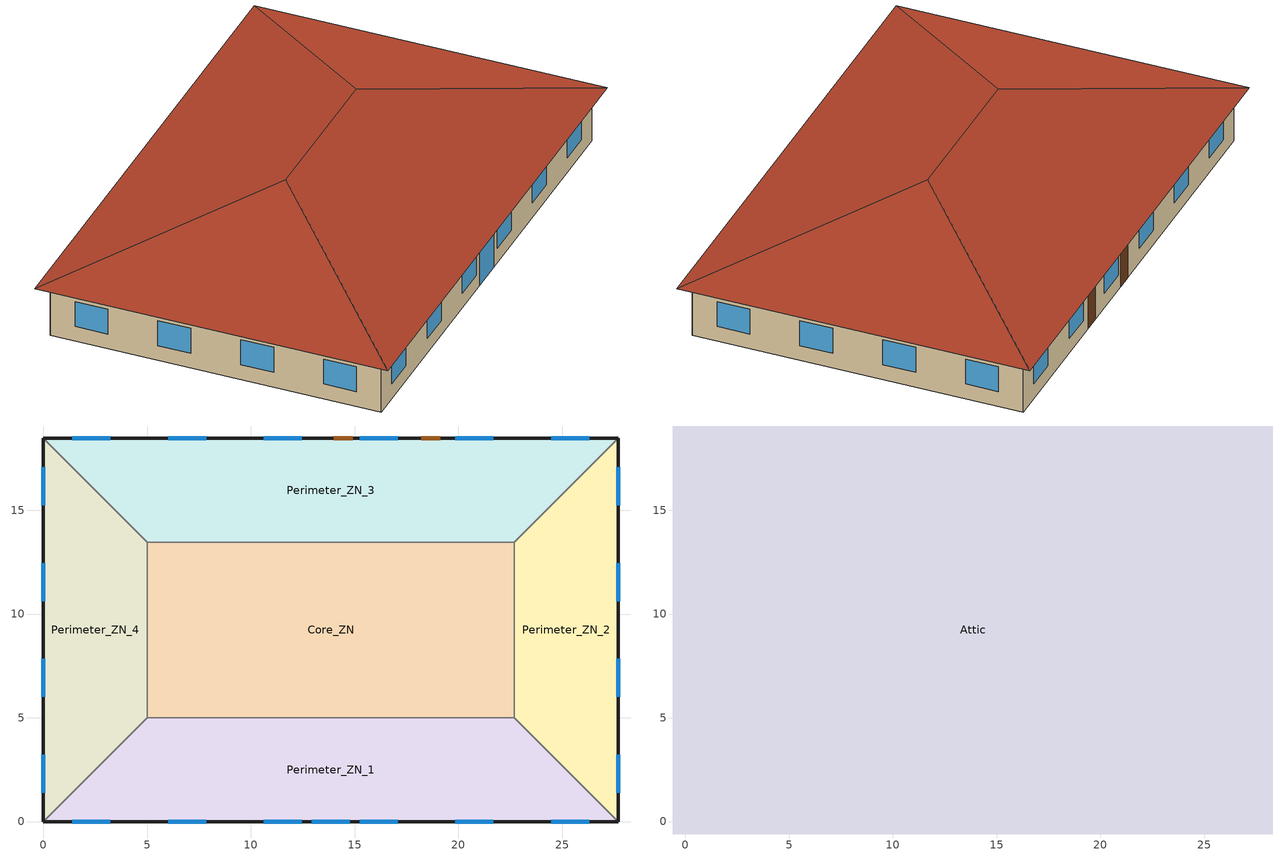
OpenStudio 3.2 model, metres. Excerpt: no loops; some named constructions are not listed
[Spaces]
Perimeter_ZN_1
 floor ground (Foundation F 09 Perim 2769 Area 11345): 22.69,5 27.69,0 0,0 5,5 z0
 wall outside: 0,0 27.69,0 z0:3.05
 wall to Perimeter_ZN_4: 5,5 0,0 z0:3.05
 wall to Core_ZN: 22.69,5 5,5 z0:3.05
 wall to Perimeter_ZN_2: 27.69,0 22.69,5 z0:3.05
 window: 1.39,0 3.22,0 / 19.85,0 21.68,0 / 15.24,0 17.07,0 / 6.01,0 7.84,0 / 10.62,0 12.45,0 / 24.47,0 26.3,0 z0.9:2.42; 12.93,0 14.76,0 z0:2.13
Perimeter_ZN_2
 floor ground (Foundation F 09 Perim 1846 Area 673): 27.69,18.46 27.69,0 22.69,5 22.69,13.46 z0
 wall outside: 27.69,0 27.69,18.46 z0:3.05
 wall to Perimeter_ZN_3: 27.69,18.46 22.69,13.46 z0:3.05
 wall to Core_ZN: 22.69,13.46 22.69,5 z0:3.05
 window: 27.69,1.39 27.69,3.22 / 27.69,10.62 27.69,12.45 / 27.69,15.24 27.69,17.07 / 27.69,6.01 27.69,7.84 z0.9:2.42
Perimeter_ZN_3
 floor ground (Foundation F 09 Perim 2769 Area 11345): 27.69,18.46 22.69,13.46 5,13.46 0,18.46 z0
 wall outside: 27.69,18.46 0,18.46 z0:3.05
 wall to Core_ZN: 5,13.46 22.69,13.46 z0:3.05
 wall to Perimeter_ZN_4: 0,18.46 5,13.46 z0:3.05
 window: 21.68,18.46 19.85,18.46 / 7.84,18.46 6.01,18.46 / 17.07,18.46 15.24,18.46 / 12.45,18.46 10.62,18.46 / 26.3,18.46 24.47,18.46 / 3.22,18.46 1.39,18.46 z0.9:2.42
 door: 14.91,18.46 14,18.46 / 19.13,18.46 18.22,18.46 z0:2.13
Perimeter_ZN_4
 floor ground (Foundation F 09 Perim 1846 Area 673): 0,18.46 5,13.46 5,5 0,0 z0
 wall outside: 0,18.46 0,0 z0:3.05
 wall to Core_ZN: 5,5 5,13.46 z0:3.05
 window: 0,3.22 0,1.39 / 0,12.45 0,10.62 / 0,7.84 0,6.01 / 0,17.07 0,15.24 z0.9:2.42
Core_ZN
 floor ground (Foundation F 09 Perim 0 Area 14966): 22.69,13.46 22.69,5 5,5 5,13.46 z0
Attic
 floor outside: 28.29,19.06 27.69,18.46 0,18.46 -0.6,19.06 z3.05; -0.6,19.06 0,18.46 0,0 -0.6,-0.6 z3.05; 28.29,19.06 28.29,-0.6 27.69,0 27.69,18.46 z3.05; 27.69,0 28.29,-0.6 -0.6,-0.6 0,0 z3.05
 floor to Perimeter_ZN_4: 0,18.46 5,13.46 5,5 0,0 z3.05
 floor to Perimeter_ZN_1: 22.69,5 27.69,0 0,0 5,5 z3.05
 floor to Perimeter_ZN_2: 27.69,18.46 27.69,0 22.69,5 22.69,13.46 z3.05
 floor to Core_ZN: 22.69,13.46 22.69,5 5,5 5,13.46 z3.05
 floor to Perimeter_ZN_3: 27.69,18.46 22.69,13.46 5,13.46 0,18.46 z3.05
 roof outside: 18.46,9.23,6.33 28.29,-0.6,3.05 28.29,19.06,3.05; 18.46,9.23,6.33 28.29,19.06,3.05 -0.6,19.06,3.05 9.23,9.23,6.33; 9.23,9.23,6.33 -0.6,-0.6,3.05 28.29,-0.6,3.05 18.46,9.23,6.33; 9.23,9.23,6.33 -0.6,19.06,3.05 -0.6,-0.6,3.05
[Schedule:Ruleset]
Name | Default Day Schedule | Summer Design Day Schedule | Winter Design Day Schedule
OfficeLarge INFIL_SCH_PNNL | OfficeLarge INFIL_SCH_PNNL Default | OfficeLarge INFIL_SCH_PNNL Summer Design Day | OfficeLarge INFIL_SCH_PNNL Winter Design Day
OfficeSmall HVACOperationSchd | OfficeSmall HVACOperationSchd Default | OfficeSmall HVACOperationSchd Summer Design Day | OfficeSmall HVACOperationSchd Winter Design Day
OfficeSmall MinOA_MotorizedDamper_Sched | OfficeSmall MinOA_MotorizedDamper_Sched Default | OfficeSmall MinOA_MotorizedDamper_Sched Summer Design Day | OfficeSmall MinOA_MotorizedDamper_Sched Winter Design Day
OfficeSmall BLDG_SWH_SCH | OfficeSmall BLDG_SWH_SCH Default | OfficeSmall BLDG_SWH_SCH Summer Design Day | OfficeSmall BLDG_SWH_SCH Winter Design Day
[Schedule:Day]
OfficeLarge INFIL_SCH_PNNL Default: 24, 0, 1
OfficeLarge INFIL_SCH_PNNL Summer Design Day; OfficeLarge INFIL_SCH_PNNL SmrDsn|Wkdy Day: 6, 0, 1, 22, 0, 0.25, 24, 0, 1
OfficeLarge INFIL_SCH_PNNL Winter Design Day; OfficeLarge INFIL_SCH_PNNL WntrDsn|Sat Day: 6, 0, 1, 18, 0, 0.25, 24, 0, 1
Clothing Schedule Summer Clothes: 24, 0, 0.5
OfficeSmall BLDG_OCC_SCH Wkdy Day: 6, 0, 0, 7, 0, 0.11, 8, 0, 0.21, 12, 0, 1, 13, 0, 0.53, 17, 0, 1, 18, 0, 0.32, 22, 0, 0.11, 23, 0, 0.05, 24, 0, 0
OfficeSmall BLDG_LIGHT_SCH_2013 Default|Wkdy Day: 5, 0, 0.18, 6, 0, 0.23, 7, 0, 0.178641, 8, 0, 0.326215, 12, 0, 0.699031, 13, 0, 0.621361, 17, 0, 0.699031, 18, 0, 0.473788, 20, 0, 0.326215, 22, 0, 0.248544, 23, 0, 0.178641, 24, 0, 0.18
OfficeSmall BLDG_LIGHT_SCH_2013 Wknd Day: 24, 0, 0.18
OfficeSmall BLDG_EQUIP_SCH_2013 Default|Wkdy Day: 6, 0, 0.409478, 8, 0, 0.479753, 12, 0, 0.959505, 13, 0, 0.901935, 17, 0, 0.959505, 18, 0, 0.479753, 23, 0, 0.191901, 24, 0, 0.163791
OfficeSmall BLDG_EQUIP_SCH_2013 Wknd Day: 24, 0, 0.163791
OfficeSmall INFIL_QUARTER_ON_SCH SmrDsn|Wkdy Day: 7, 0, 1, 19, 0, 0.25, 24, 0, 1
OfficeSmall INFIL_QUARTER_ON_SCH WntrDsn|Sat Day: 7, 0, 1, 18, 0, 0.25, 24, 0, 1
OfficeSmall HTGSETP_SCH_NO_OPTIMUM Wkdy Day: 6, 0, 15.56, 19, 0, 21.11, 24, 0, 15.56
OfficeSmall CLGSETP_SCH_NO_OPTIMUM Wkdy Day: 6, 0, 29.44, 18, 0, 23.89, 24, 0, 29.44
OfficeSmall HVACOperationSchd Default; OfficeSmall HVACOperationSchd Winter Design Day; OfficeSmall MinOA_MotorizedDamper_Sched Default; OfficeSmall MinOA_MotorizedDamper_Sched Winter Design Day; OfficeSmall BLDG_SWH_SCH Default; OfficeSmall HVACOperationSchd Winter Design Day 1: 24, 0, 0
OfficeSmall HVACOperationSchd Summer Design Day; OfficeSmall HVACOperationSchd SmrDsn|Wkdy Day; OfficeSmall HVACOperationSchd Summer Design Day 1: 6, 0, 0, 19, 0, 1, 24, 0, 0
OfficeSmall MinOA_MotorizedDamper_Sched Summer Design Day; OfficeSmall MinOA_MotorizedDamper_Sched SmrDsn|Wkdy Day: 7, 0, 0, 19, 0, 1, 24, 0, 0
OfficeSmall INFIL_Door_Opening_SCH_2013 Wkdy Day: 6, 0, 0, 7, 0, 0.131, 8, 0, 1, 12, 0, 0.131, 13, 0, 1, 17, 0, 0.131, 18, 0, 1, 19, 0, 0.131, 24, 0, 0
Service Water Loop Temp - 140F Default; Mixed Water At Faucet Temp - 140F Default: 24, 0, 60
Fraction Sensible - 0.2 Default: 24, 0, 0.2
Fraction Latent - 0.05 Default: 24, 0, 0.05
OfficeSmall BLDG_SWH_SCH Winter Design Day; OfficeSmall BLDG_SWH_SCH Summer Design Day; OfficeSmall BLDG_SWH_SCH WntrDsn|SmrDsn|Wkdy Day: 7, 0, 0, 8, 0, 0.27, 9, 0, 0.55, 11, 0, 0.64, 12, 0, 0.82, 13, 0, 1, 14, 0, 0.91, 16, 0, 0.55, 17, 0, 0.73, 19, 0, 0.37, 20, 0, 0.18, 21, 0, 0.27, 22, 0, 0.09, 24, 0, 0
[Schedule:Rule] Date Specification Type=DateRange; Start Month=1; Start Day=1; End Month=12; End Day=31
Name | Schedule Ruleset | Rule Order | Day Schedule | Apply Monday | Apply Tuesday | Apply Wednesday | Apply Thursday | Apply Friday | Apply Saturday
Schedule Rule 1 | OfficeLarge INFIL_SCH_PNNL | 1 | OfficeLarge INFIL_SCH_PNNL SmrDsn|Wkdy Day | Yes | Yes | Yes | Yes | Yes
Schedule Rule 2 | OfficeLarge INFIL_SCH_PNNL | 0 | OfficeLarge INFIL_SCH_PNNL WntrDsn|Sat Day |  |  |  |  |  | Yes
Schedule Rule 13 | OfficeSmall HVACOperationSchd | 0 | OfficeSmall HVACOperationSchd SmrDsn|Wkdy Day | Yes | Yes | Yes | Yes | Yes
Schedule Rule 14 | OfficeSmall MinOA_MotorizedDamper_Sched | 0 | OfficeSmall MinOA_MotorizedDamper_Sched SmrDsn|Wkdy Day | Yes | Yes | Yes | Yes | Yes
Schedule Rule 16 | OfficeSmall BLDG_SWH_SCH | 0 | OfficeSmall BLDG_SWH_SCH WntrDsn|SmrDsn|Wkdy Day | Yes | Yes | Yes | Yes | Yes
